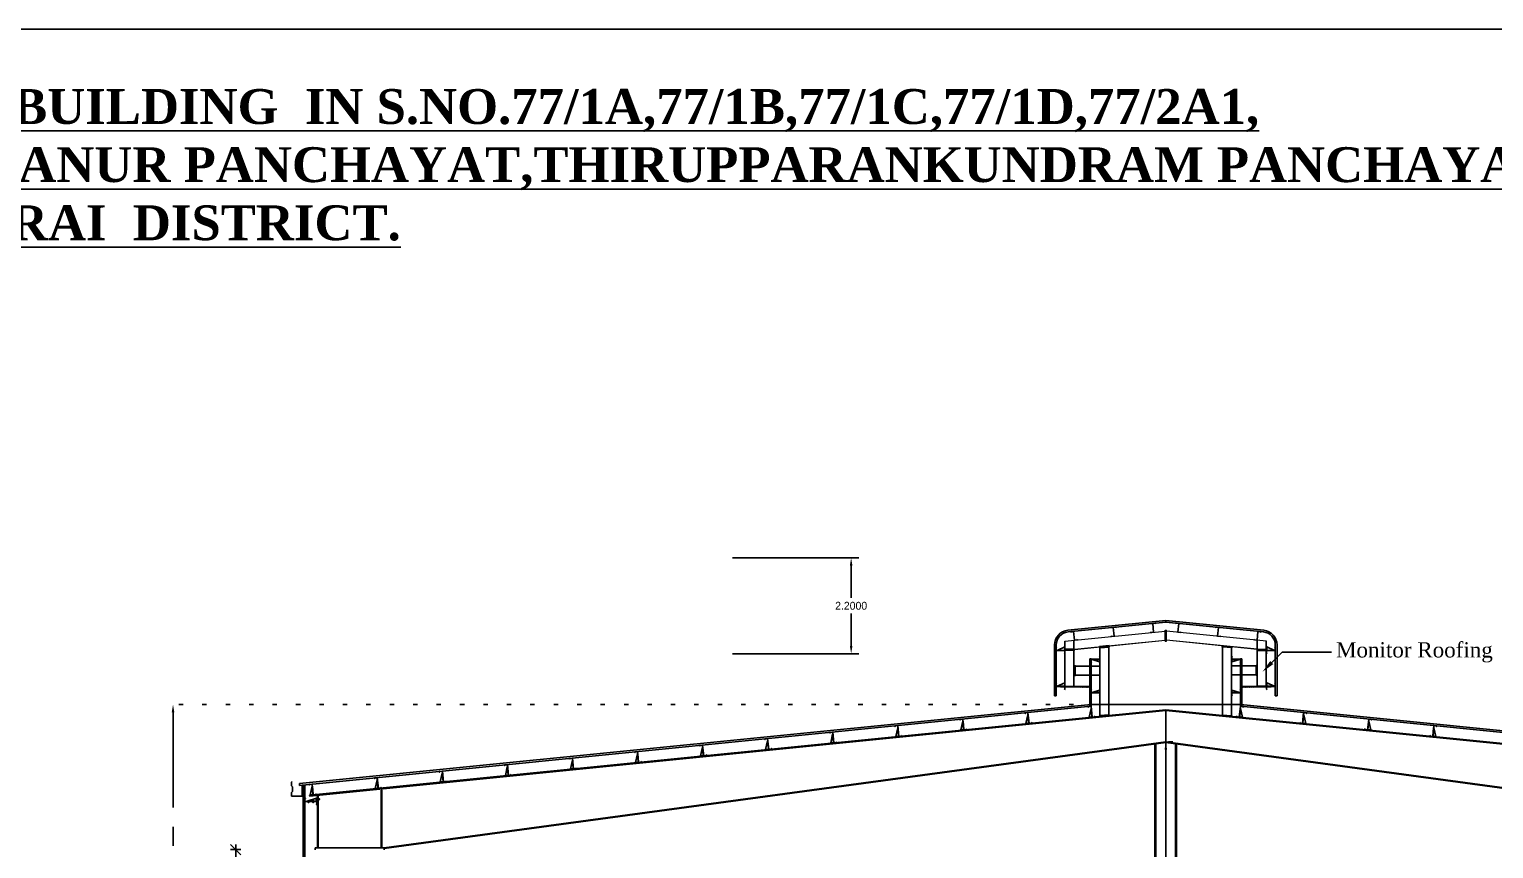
# Model space of a CAD drawing. Header units: metres. Extents: x 1422408 to 2565053, y 3723 to 80428.
# Drawn here: x 2267837.02 to 2267870.62, y 4120.56 to 4139.37 of the extents above; entities that cross this region are included whole.
import ezdxf

# ---------------------------------------------------------------- set-up
doc = ezdxf.new("R2010")
doc.units = ezdxf.units.M
doc.header["$LTSCALE"] = 3.5
doc.header["$MEASUREMENT"] = 0
for name, pattern in [('DOT2', [0.125, 0, -0.125]), ('PHANTOM2', [1.25, 0.625, -0.125, 0.125, -0.125, 0.125, -0.125]), ('XKITLINE00', [0])]:
    doc.linetypes.add(name, pattern=pattern)
doc.layers.get('0').update_dxf_attribs({"linetype": 'CONTINUOUS'})
doc.layers.get('DEFPOINTS').update_dxf_attribs({"linetype": 'CONTINUOUS'})
for name, color, linetype in [('BLK_6_FLR_0_AC_ROOM_1', 117, 'CONTINUOUS'), ('BLK_6_HT_OF_BLDG', 5, 'CONTINUOUS'), ('BLK_6_ROOF_WATER_TANK_HT', 235, 'CONTINUOUS')]:
    doc.layers.add(name, color=color, linetype=linetype)
doc.styles.add('ANAND', font='times.ttf')
doc.styles.add('style1', font='arial.ttf', dxfattribs={"height": 0.28})
doc.styles.add('style1jaya', font='times.ttf')
doc.styles.add('thin2', font='arial.ttf', dxfattribs={"height": 0.3})
doc.dimstyles.get("Standard").update_dxf_attribs({"dimtxt": 0.18, "dimasz": 0.18, "dimexe": 0.18, "dimexo": 0.0625, "dimgap": 0.09, "dimtad": 0, "dimtih": 1, "dimtoh": 1, "dimdec": 4, "dimzin": 0, "dimdsep": 46, "dimtxsty": 'Standard', "dimcen": 0.09, "dimadec": 0, "dimazin": 0, "dimtfac": 1, "dimtdec": 4, "dimtofl": 0, "dimtmove": 0, "dimatfit": 3, "dimfxl": 0, "dimtolj": 1, "dimtzin": 0, "dimarcsym": 0})
doc.dimstyles.new('STANDARD$0', dxfattribs={"dimtxt": 0.25, "dimasz": 0.1, "dimexe": 2, "dimexo": 2, "dimgap": 0, "dimtad": 0, "dimzin": 0, "dimdsep": 46, "dimtxsty": 'ANAND', "dimcen": 0.0625, "dimdle": 2.5, "dimse1": 1, "dimse2": 1, "dimclrd": 2, "dimclre": 9, "dimadec": 0, "dimazin": 0, "dimtfac": 1, "dimtix": 1, "dimtofl": 0, "dimtmove": 2, "dimatfit": 3, "dimldrblk": 'OBLIQUE', "dimfxl": 0, "dimtolj": 1, "dimtzin": 0, "dimarcsym": 0})
pattern_1 = [(45, (2267647.246464, 4197.50784), (-0.00662912607, 0.00662912607), []), (135, (2267647.246464, 4197.50784), (-0.00662912607, -0.00662912607), [])]

# ---------------------------------------------------------------- blocks, each defined once
blk = doc.blocks.new('ER')
for p, q in [((-3, -3), (3, 3)), ((-3, 0), (3, 0)), ((0, -3), (0, 3))]:
    blk.add_line(p, q)
blk = doc.blocks.new('*D685')
at = {"lineweight": -2, "ltscale": 0.05}
blk.add_line((2267841.758, 4120.502), (2267841.758, 4097.902), dxfattribs=at)
at = {"layer": 'DEFPOINTS', "color": 0, "ltscale": 0.05}
for p in [(2267843.582, 4120.542), (2267841.758, 4097.862), (2267843.582, 4097.862)]:
    blk.add_point(p, dxfattribs=at)
at = {"lineweight": -2, "ltscale": 0.05, "xscale": 0.04, "yscale": 0.04, "zscale": 0.04}
for p, rotation in [((2267841.758, 4120.542), 90), ((2267841.758, 4097.862), 270)]:
    blk.add_blockref('ER', p, dxfattribs=dict(at, rotation=rotation))
at = {"color": 0, "ltscale": 0.05, "insert": (2267841.167, 4109.202), "char_height": 0.28, "attachment_point": 5, "rotation": 90, "style": 'style1'}
blk.add_mtext('\\A1;{\\H3.5714x;22.68}', dxfattribs=at)
blk = doc.blocks.new('_DOT')
at = {"color": 0, "linetype": 'ByBlock'}
blk.add_line((-0.5, 0), (-1, 0), dxfattribs=at)
at = {"color": 0, "linetype": 'ByBlock', "const_width": 0.5}
blk.add_lwpolyline([(-0.25, 0, 1), (0.25, 0, 1)], format="xyb", close=True, dxfattribs=at)
blk = doc.blocks.new('*D692')
at = {"layer": 'BLK_6_HT_OF_BLDG', "color": 0, "linetype": 'DOT2', "lineweight": -2}
for p, q in [((2267863.127, 4123.874), (2267840.139, 4123.874)), ((2267863.127, 4097.862), (2267840.139, 4097.862))]:
    blk.add_line(p, q, dxfattribs=at)
at = {"layer": 'BLK_6_HT_OF_BLDG', "color": 0, "linetype": 'PHANTOM2', "lineweight": -2}
for p, q in [((2267840.319, 4123.694), (2267840.319, 4111.28)), ((2267840.319, 4098.042), (2267840.319, 4110.457))]:
    blk.add_line(p, q, dxfattribs=at)
at = {"layer": 'BLK_6_HT_OF_BLDG', "color": 0}
for points in [[(2267840.289, 4123.694), (2267840.349, 4123.694), (2267840.319, 4123.874)], [(2267840.289, 4098.042), (2267840.349, 4098.042), (2267840.319, 4097.862)]]:
    blk.add_solid(points, dxfattribs=at)
at = {"layer": 'DEFPOINTS', "color": 0}
for p in [(2267840.319, 4123.874), (2267863.19, 4123.874), (2267863.189, 4097.862)]:
    blk.add_point(p, dxfattribs=at)
at = {"layer": 'BLK_6_HT_OF_BLDG', "color": 0, "lineweight": 25, "insert": (2267840.319, 4110.868), "char_height": 0.18, "attachment_point": 5}
blk.add_mtext('\\A1;{\\H3.5714x;26.01}', dxfattribs=at)
blk = doc.blocks.new('*D575')
at = {"layer": 'BLK_6_FLR_0_AC_ROOM_1', "color": 0, "linetype": 'DOT2', "lineweight": -2, "ltscale": 400}
for p, q in [((2267863.155, 4123.019), (2267863.273, 4123.019)), ((2267863.182, 4099.062), (2267863.299, 4099.062))]:
    blk.add_line(p, q, dxfattribs=at)
at = {"layer": 'BLK_6_FLR_0_AC_ROOM_1', "color": 0, "linetype": 'PHANTOM2', "lineweight": -2, "ltscale": 400}
for p, q in [((2267863.093, 4122.839), (2267863.106, 4111.22)), ((2267863.119, 4099.242), (2267863.106, 4110.86))]:
    blk.add_line(p, q, dxfattribs=at)
at = {"layer": 'BLK_6_FLR_0_AC_ROOM_1', "color": 0, "ltscale": 400}
for points in [[(2267863.123, 4122.839), (2267863.063, 4122.839), (2267863.093, 4123.019)], [(2267863.149, 4099.242), (2267863.089, 4099.242), (2267863.119, 4099.062)]]:
    blk.add_solid(points, dxfattribs=at)
at = {"layer": 'DEFPOINTS', "color": 0, "ltscale": 400}
for p in [(2267863.093, 4123.019), (2267863.093, 4123.019), (2267863.119, 4099.062)]:
    blk.add_point(p, dxfattribs=at)
at = {"layer": 'BLK_6_FLR_0_AC_ROOM_1', "color": 0, "ltscale": 400, "insert": (2267863.106, 4111.04), "char_height": 0.18, "attachment_point": 5}
blk.add_mtext('\\A1;23.9573', dxfattribs=at)
blk = doc.blocks.new('*D708')
at = {"layer": 'BLK_6_ROOF_WATER_TANK_HT', "color": 0, "lineweight": -2}
for p, q in [((2267853.156, 4127.239), (2267856.055, 4127.239)), ((2267855.875, 4127.059), (2267855.875, 4126.319)), ((2267855.875, 4125.219), (2267855.875, 4125.959)), ((2267853.156, 4125.039), (2267856.055, 4125.039))]:
    blk.add_line(p, q, dxfattribs=at)
at = {"layer": 'BLK_6_ROOF_WATER_TANK_HT', "color": 0}
for points in [[(2267855.845, 4127.059), (2267855.905, 4127.059), (2267855.875, 4127.239)], [(2267855.845, 4125.219), (2267855.905, 4125.219), (2267855.875, 4125.039)]]:
    blk.add_solid(points, dxfattribs=at)
at = {"layer": 'DEFPOINTS', "color": 0}
for p in [(2267853.094, 4127.239), (2267855.875, 4127.239), (2267853.094, 4125.039)]:
    blk.add_point(p, dxfattribs=at)
at = {"layer": 'BLK_6_ROOF_WATER_TANK_HT', "color": 0, "insert": (2267855.875, 4126.139), "char_height": 0.18, "attachment_point": 5}
blk.add_mtext('\\A1;2.2000', dxfattribs=at)

msp = doc.modelspace()

# ---------------------------------------------------------------- hatches: boundary and pattern name
h = msp.add_hatch()
h.set_pattern_fill('ANSI37', color=256, scale=0.075)
h.set_pattern_definition(pattern_1)
h.paths.add_polyline_path([(2267861.34827, 4124.28779), (2267861.34827, 4124.26779), (2267860.68027, 4124.27779), (2267860.68027, 4124.28779)])
h = msp.add_hatch()
h.set_pattern_fill('ANSI37', color=256, scale=0.075)
h.set_pattern_definition(pattern_1)
h.paths.add_polyline_path([(2267864.83627, 4124.28779), (2267864.83627, 4124.26779), (2267865.50427, 4124.27779), (2267865.50427, 4124.28779)])

# ---------------------------------------------------------------- linework, layer by layer
for p, q in [((2267863.09227, 4125.80304), (2267860.84644, 4125.57845)), ((2267863.09227, 4125.76284), (2267860.85042, 4125.53865)), ((2267863.09227, 4125.80304), (2267865.3381, 4125.57845)), ((2267863.09227, 4125.76284), (2267865.33412, 4125.53865)), ((2267860.54027, 4124.07248), (2267860.54027, 4125.24014)), ((2267860.58027, 4124.07248), (2267860.58027, 4125.24014)), ((2267860.77527, 4125.19607), (2267860.60027, 4125.11664)), ((2267860.60027, 4125.11664), (2267860.60027, 4125.11164)), ((2267860.77527, 4125.19607), (2267860.78027, 4125.19553)), ((2267865.40927, 4125.19607), (2267865.40427, 4125.19553)), ((2267865.40927, 4125.19607), (2267865.58427, 4125.11664)), ((2267865.58427, 4125.11664), (2267865.58427, 4125.11164)), ((2267865.60427, 4124.07248), (2267865.60427, 4125.24014)), ((2267865.64427, 4124.07248), (2267865.64427, 4125.24014)), ((2267861.34827, 4123.83008), (2267861.34827, 4124.92322)), ((2267861.38027, 4124.92322), (2267861.34827, 4124.92322)), ((2267861.38027, 4123.83328), (2267861.38027, 4124.92322)), ((2267861.40027, 4124.90813), (2267861.40027, 4124.91313)), ((2267861.57527, 4124.85313), (2267861.40027, 4124.90813)), ((2267861.57527, 4124.85313), (2267861.58027, 4124.85367)), ((2267864.60927, 4124.85313), (2267864.60427, 4124.85367)), ((2267864.60927, 4124.85313), (2267864.78427, 4124.90813)), ((2267864.78427, 4124.90813), (2267864.78427, 4124.91313)), ((2267864.80454, 4123.8337), (2267864.80427, 4124.92322)), ((2267864.80427, 4124.92322), (2267864.83627, 4124.92322)), ((2267864.83627, 4123.83053), (2267864.83627, 4124.92322)), ((2267860.77527, 4124.37223), (2267860.60027, 4124.29279)), ((2267860.77527, 4124.37223), (2267860.78027, 4124.37168)), ((2267865.40927, 4124.37223), (2267865.40427, 4124.37168)), ((2267865.40927, 4124.37223), (2267865.58427, 4124.29279)), ((2267860.60027, 4124.29279), (2267860.60027, 4124.28779)), ((2267861.57527, 4124.20164), (2267861.40027, 4124.14664)), ((2267861.40027, 4124.14664), (2267861.40027, 4124.14164)), ((2267861.57527, 4124.20164), (2267861.58027, 4124.2011)), ((2267864.60927, 4124.20164), (2267864.60427, 4124.2011)), ((2267864.60927, 4124.20164), (2267864.78427, 4124.14664)), ((2267864.78427, 4124.14664), (2267864.78427, 4124.14164)), ((2267865.58427, 4124.29279), (2267865.58427, 4124.28779)), ((2267863.09254, 4123.75323), (2267843.45247, 4121.78922)), ((2267863.09254, 4123.73715), (2267843.45406, 4121.7733)), ((2267861.37818, 4123.78282), (2267861.33394, 4123.5835)), ((2267863.09254, 4123.00281), (2267863.09254, 4123.75323)), ((2267863.09254, 4123.75323), (2267882.73262, 4121.78922)), ((2267863.09254, 4123.00281), (2267863.09254, 4123.75323)), ((2267863.09254, 4123.73715), (2267882.73103, 4121.7733)), ((2267864.80691, 4123.78282), (2267864.85114, 4123.5835)), ((2267856.94252, 4123.33925), (2267856.89829, 4123.13992)), ((2267858.43508, 4123.4885), (2267858.39085, 4123.28918)), ((2267859.92764, 4123.63776), (2267859.8834, 4123.43843)), ((2267866.25745, 4123.63776), (2267866.30168, 4123.43843)), ((2267867.75, 4123.4885), (2267867.79424, 4123.28918)), ((2267869.24256, 4123.33925), (2267869.2868, 4123.13992)), ((2267845.16102, 4120.58167), (2267863.09254, 4123.019)), ((2267845.16102, 4120.56546), (2267863.09254, 4123.00281)), ((2267853.95741, 4123.04074), (2267853.91317, 4122.84141)), ((2267855.44997, 4123.18999), (2267855.40573, 4122.99067)), ((2267862.86652, 4099.08899), (2267862.86652, 4122.97209)), ((2267881.02406, 4120.58167), (2267863.09254, 4123.019)), ((2267881.02406, 4120.56546), (2267863.09254, 4123.00281)), ((2267863.31652, 4099.08899), (2267863.31652, 4122.97236)), ((2267850.97229, 4122.74222), (2267850.92806, 4122.5429)), ((2267852.46485, 4122.89148), (2267852.42062, 4122.69215)), ((2267862.84152, 4099.08899), (2267862.84152, 4122.96869)), ((2267863.34152, 4099.08899), (2267863.34152, 4122.96897)), ((2267847.98718, 4122.44371), (2267847.94295, 4122.24439)), ((2267849.47974, 4122.59297), (2267849.4355, 4122.39364)), ((2267843.03617, 4122.09019), (2267843.05326, 4122.10728)), ((2267843.03617, 4122.00851), (2267843.03617, 4122.09019)), ((2267843.05974, 4121.98494), (2267843.03617, 4122.00851)), ((2267843.05974, 4121.87515), (2267843.05974, 4121.98494)), ((2267843.45104, 4122.04075), (2267843.28194, 4122.02384)), ((2267843.28194, 4122.02384), (2267843.28217, 4121.77107)), ((2267843.5095, 4121.99602), (2267843.46527, 4121.7967)), ((2267845.00207, 4122.1452), (2267844.95783, 4121.94588)), ((2267846.49462, 4122.29446), (2267846.45039, 4122.09513)), ((2267843.03617, 4121.85156), (2267843.05974, 4121.87515)), ((2267843.03617, 4121.77106), (2267843.03617, 4121.85156)), ((2267843.28217, 4121.77107), (2267843.03617, 4121.77106)), ((2267843.39757, 4121.65563), (2267843.6096, 4121.72575)), ((2267843.4124, 4121.63702), (2267843.41244, 4121.6466)), ((2267843.41252, 4121.66515), (2267843.41248, 4121.65558)), ((2267843.44111, 4121.63554), (2267843.4165, 4121.63564)), ((2267843.44123, 4121.6664), (2267843.41662, 4121.6665)), ((2267843.42194, 4121.62872), (2267843.42057, 4121.62778)), ((2267843.43558, 4121.62215), (2267843.42057, 4121.62778)), ((2267843.42057, 4121.62778), (2267843.42193, 4121.62581)), ((2267843.42195, 4121.63164), (2267843.42058, 4121.63069)), ((2267843.4356, 4121.62507), (2267843.42058, 4121.63069)), ((2267843.42058, 4121.63069), (2267843.42194, 4121.62872)), ((2267843.42196, 4121.63455), (2267843.42059, 4121.63361)), ((2267843.43561, 4121.62798), (2267843.42059, 4121.63361)), ((2267843.42059, 4121.63361), (2267843.42195, 4121.63164)), ((2267843.42072, 4121.66511), (2267843.4206, 4121.63699)), ((2267843.42123, 4121.63562), (2267843.42196, 4121.63455)), ((2267843.43695, 4121.6231), (2267843.42194, 4121.62872)), ((2267843.43697, 4121.62601), (2267843.42195, 4121.63164)), ((2267843.43698, 4121.62893), (2267843.42196, 4121.63455)), ((2267843.43562, 4121.6309), (2267843.42303, 4121.63561)), ((2267843.43699, 4121.63184), (2267843.42697, 4121.6356)), ((2267843.42897, 4121.67548), (2267843.42871, 4121.61391)), ((2267843.43563, 4121.63381), (2267843.43091, 4121.63558)), ((2267843.437, 4121.63476), (2267843.43485, 4121.63556)), ((2267843.43698, 4121.62893), (2267843.43561, 4121.62798)), ((2267843.43561, 4121.62798), (2267843.43697, 4121.62601)), ((2267843.43699, 4121.63184), (2267843.43562, 4121.6309)), ((2267843.43562, 4121.6309), (2267843.43698, 4121.62893)), ((2267843.437, 4121.63476), (2267843.43563, 4121.63381)), ((2267843.43563, 4121.63381), (2267843.43699, 4121.63184)), ((2267843.43713, 4121.66504), (2267843.437, 4121.63476)), ((2267843.44521, 4121.63689), (2267843.44525, 4121.64646)), ((2267843.44533, 4121.66501), (2267843.44529, 4121.65544)), ((2267843.45247, 4121.78922), (2267843.45406, 4121.7733)), ((2267843.53378, 4121.67505), (2267843.53352, 4121.61348)), ((2267843.5907, 4121.69848), (2267843.68762, 4121.69836)), ((2267843.63247, 4120.58167), (2267843.63247, 4121.79114)), ((2267843.63247, 4121.79114), (2267843.64847, 4121.79114)), ((2267843.64847, 4120.58167), (2267843.64847, 4121.79274)), ((2267845.09502, 4120.58167), (2267845.09502, 4121.90511)), ((2267845.09502, 4121.90511), (2267845.11102, 4121.90511)), ((2267845.11102, 4120.58167), (2267845.11102, 4121.90511)), ((2267843.42193, 4121.62581), (2267843.42055, 4121.62486)), ((2267843.42055, 4121.62486), (2267843.42191, 4121.62289)), ((2267843.42647, 4121.62264), (2267843.42055, 4121.62486)), ((2267843.42191, 4121.62289), (2267843.42874, 4121.62076)), ((2267843.43558, 4121.62215), (2267843.42191, 4121.62289)), ((2267843.43103, 4121.6224), (2267843.42193, 4121.62581)), ((2267843.43558, 4121.62215), (2267843.42874, 4121.62076)), ((2267843.43695, 4121.6231), (2267843.43558, 4121.62215)), ((2267843.43697, 4121.62601), (2267843.4356, 4121.62507)), ((2267843.4356, 4121.62507), (2267843.43695, 4121.6231)), ((2267843.58247, 4120.58167), (2267845.16102, 4120.58167)), ((2267843.58247, 4120.54167), (2267843.58247, 4120.58167)), ((2267845.16102, 4120.54167), (2267845.16102, 4120.58167))]:
    msp.add_line(p, q)
at = {"linetype": 'XKITLINE00', "lineweight": 0}
for p, q in [((2267860.78027, 4125.33064), (2267863.07627, 4125.56024)), ((2267860.78027, 4125.32461), (2267863.07627, 4125.55421)), ((2267860.78027, 4125.14546), (2267860.78027, 4125.33064)), ((2267860.78627, 4125.14546), (2267860.78627, 4125.32521)), ((2267860.98627, 4125.14546), (2267860.98627, 4125.34521)), ((2267860.99227, 4125.14546), (2267860.99227, 4125.34581)), ((2267860.99877, 4125.14546), (2267863.07627, 4125.35321)), ((2267860.99877, 4125.13943), (2267863.07627, 4125.34718)), ((2267863.07627, 4125.32821), (2267863.07627, 4125.57921)), ((2267863.07627, 4125.57921), (2267863.10827, 4125.57921)), ((2267863.07627, 4125.32821), (2267863.10827, 4125.32821)), ((2267863.09227, 4125.32821), (2267863.09227, 4125.57921)), ((2267863.10827, 4125.32821), (2267863.10827, 4125.57921)), ((2267865.40427, 4125.33064), (2267863.10827, 4125.56024)), ((2267865.40427, 4125.32461), (2267863.10827, 4125.55421)), ((2267865.18577, 4125.14546), (2267863.10827, 4125.35321)), ((2267865.18577, 4125.13943), (2267863.10827, 4125.34718)), ((2267865.19227, 4125.14546), (2267865.19227, 4125.34581)), ((2267865.19827, 4125.14546), (2267865.19827, 4125.34521)), ((2267865.39827, 4125.14546), (2267865.39827, 4125.32521)), ((2267865.40427, 4125.14546), (2267865.40427, 4125.33064)), ((2267860.77377, 4125.12946), (2267860.77377, 4125.14546)), ((2267860.99877, 4125.14546), (2267860.77377, 4125.14546)), ((2267860.77377, 4125.11346), (2267860.77377, 4125.12946)), ((2267860.99877, 4125.12946), (2267860.77377, 4125.12946)), ((2267860.99877, 4125.11346), (2267860.77377, 4125.11346)), ((2267860.78027, 4124.29779), (2267860.78027, 4125.11346)), ((2267860.78627, 4124.29779), (2267860.78627, 4125.11346)), ((2267860.98627, 4124.29779), (2267860.98627, 4125.11346)), ((2267860.99227, 4124.29779), (2267860.99227, 4125.11346)), ((2267860.99877, 4125.11346), (2267860.99877, 4125.14546)), ((2267861.58027, 4123.61814), (2267861.58027, 4125.17145)), ((2267861.58627, 4123.61874), (2267861.58627, 4125.17205)), ((2267861.78627, 4123.63874), (2267861.78627, 4125.19205)), ((2267861.79227, 4123.63934), (2267861.79227, 4125.19265)), ((2267864.39227, 4123.63934), (2267864.39227, 4125.19265)), ((2267864.39827, 4123.63874), (2267864.39827, 4125.19205)), ((2267864.59827, 4123.61874), (2267864.59827, 4125.17205)), ((2267864.60427, 4123.61814), (2267864.60427, 4125.17145)), ((2267865.18577, 4125.11346), (2267865.18577, 4125.14546)), ((2267865.18577, 4125.14546), (2267865.41077, 4125.14546)), ((2267865.18577, 4125.12946), (2267865.41077, 4125.12946)), ((2267865.18577, 4125.11346), (2267865.41077, 4125.11346)), ((2267865.19227, 4124.29779), (2267865.19227, 4125.11346)), ((2267865.19827, 4124.29779), (2267865.19827, 4125.11346)), ((2267865.39827, 4124.29779), (2267865.39827, 4125.11346)), ((2267865.40427, 4124.29779), (2267865.40427, 4125.11346)), ((2267865.41077, 4125.12946), (2267865.41077, 4125.14546)), ((2267865.41077, 4125.11346), (2267865.41077, 4125.12946)), ((2267860.98627, 4124.76514), (2267861.00227, 4124.76514)), ((2267860.98627, 4124.54014), (2267860.98627, 4124.76514)), ((2267861.00227, 4124.76514), (2267861.01827, 4124.76514)), ((2267861.00227, 4124.54014), (2267861.00227, 4124.76514)), ((2267861.01827, 4124.54014), (2267861.01827, 4124.76514)), ((2267861.01827, 4124.75864), (2267861.58027, 4124.75864)), ((2267861.01827, 4124.75264), (2267861.58027, 4124.75264)), ((2267865.16627, 4124.75864), (2267864.60427, 4124.75864)), ((2267865.16627, 4124.75264), (2267864.60427, 4124.75264)), ((2267865.18227, 4124.76514), (2267865.16627, 4124.76514)), ((2267865.16627, 4124.54014), (2267865.16627, 4124.76514)), ((2267865.19827, 4124.76514), (2267865.18227, 4124.76514)), ((2267865.18227, 4124.54014), (2267865.18227, 4124.76514)), ((2267865.19827, 4124.54014), (2267865.19827, 4124.76514)), ((2267860.98627, 4124.54014), (2267861.01827, 4124.54014)), ((2267861.01827, 4124.55264), (2267861.58027, 4124.55264)), ((2267861.01827, 4124.54664), (2267861.58027, 4124.54664)), ((2267865.16627, 4124.55264), (2267864.60427, 4124.55264)), ((2267865.16627, 4124.54664), (2267864.60427, 4124.54664)), ((2267865.19827, 4124.54014), (2267865.16627, 4124.54014)), ((2267860.78027, 4124.29779), (2267860.99227, 4124.29779)), ((2267865.40427, 4124.29779), (2267865.19227, 4124.29779))]:
    msp.add_line(p, q, dxfattribs=at)
at = {"linetype": 'ByBlock', "lineweight": -2}
msp.add_line((2267865.75921, 4125.07231), (2267866.89754, 4125.07231), dxfattribs=at)
at = {"ltscale": 0.5}
for p, q in [((2267861.38054, 4123.8739), (2267843.21681, 4122.05753)), ((2267861.38054, 4123.8337), (2267843.22079, 4122.01773)), ((2267864.80454, 4123.8739), (2267882.96827, 4122.05753)), ((2267864.80454, 4123.8337), (2267882.96429, 4122.01773)), ((2267843.22079, 4122.01773), (2267843.21681, 4122.05753)), ((2267843.30247, 4109.43797), (2267843.30247, 4122.02589)), ((2267843.34247, 4122.02989), (2267843.34247, 4109.43797))]:
    msp.add_line(p, q, dxfattribs=at)
at = {"linetype": 'Continuous'}
for p, q in [((2267843.51721, 4121.63655), (2267843.51725, 4121.64612)), ((2267843.51733, 4121.66471), (2267843.51729, 4121.65514)), ((2267843.54592, 4121.63506), (2267843.52131, 4121.63517)), ((2267843.54604, 4121.66596), (2267843.52143, 4121.66606)), ((2267843.52675, 4121.62825), (2267843.52538, 4121.6273)), ((2267843.54039, 4121.62167), (2267843.52538, 4121.6273)), ((2267843.52538, 4121.6273), (2267843.52673, 4121.62533)), ((2267843.52676, 4121.63116), (2267843.52539, 4121.63022)), ((2267843.5404, 4121.62459), (2267843.52539, 4121.63022)), ((2267843.52539, 4121.63022), (2267843.52675, 4121.62825)), ((2267843.52677, 4121.63408), (2267843.5254, 4121.63313)), ((2267843.54042, 4121.62751), (2267843.5254, 4121.63313)), ((2267843.5254, 4121.63313), (2267843.52676, 4121.63116)), ((2267843.52553, 4121.66468), (2267843.52541, 4121.63652)), ((2267843.52603, 4121.63515), (2267843.52677, 4121.63408)), ((2267843.54176, 4121.62262), (2267843.52675, 4121.62825)), ((2267843.54177, 4121.62554), (2267843.52676, 4121.63116)), ((2267843.54179, 4121.62845), (2267843.52677, 4121.63408)), ((2267843.54043, 4121.63042), (2267843.52784, 4121.63514)), ((2267843.5418, 4121.63137), (2267843.53178, 4121.63512)), ((2267843.54044, 4121.63334), (2267843.53572, 4121.63511)), ((2267843.54181, 4121.63428), (2267843.53966, 4121.63509)), ((2267843.54179, 4121.62845), (2267843.54042, 4121.62751)), ((2267843.54042, 4121.62751), (2267843.54177, 4121.62554)), ((2267843.5418, 4121.63137), (2267843.54043, 4121.63042)), ((2267843.54043, 4121.63042), (2267843.54179, 4121.62845)), ((2267843.54181, 4121.63428), (2267843.54044, 4121.63334)), ((2267843.54044, 4121.63334), (2267843.5418, 4121.63137)), ((2267843.54181, 4121.63508), (2267843.54181, 4121.63428)), ((2267843.54194, 4121.66461), (2267843.54182, 4121.63645)), ((2267843.55002, 4121.63641), (2267843.55006, 4121.64598)), ((2267843.55014, 4121.66458), (2267843.5501, 4121.65501)), ((2267843.59878, 4121.71096), (2267843.59868, 4121.68635)), ((2267843.60003, 4121.68224), (2267843.6096, 4121.6822)), ((2267843.60006, 4121.69045), (2267843.66635, 4121.69045)), ((2267843.60013, 4121.70686), (2267843.66642, 4121.70686)), ((2267843.60017, 4121.71506), (2267843.60974, 4121.71502)), ((2267843.66645, 4121.71506), (2267843.65489, 4121.71511)), ((2267843.66632, 4121.68225), (2267843.65489, 4121.68229)), ((2267843.6678, 4121.71095), (2267843.6677, 4121.68634)), ((2267843.66772, 4121.69107), (2267843.66879, 4121.69181)), ((2267843.67244, 4121.70547), (2267843.66773, 4121.69288)), ((2267843.6715, 4121.70684), (2267843.66774, 4121.69682)), ((2267843.66953, 4121.70548), (2267843.66776, 4121.70076)), ((2267843.66858, 4121.70685), (2267843.66778, 4121.7047)), ((2267843.66779, 4121.70685), (2267843.66858, 4121.70685)), ((2267843.66858, 4121.70685), (2267843.66953, 4121.70548)), ((2267843.67441, 4121.70682), (2267843.66879, 4121.69181)), ((2267843.66879, 4121.69181), (2267843.66973, 4121.69044)), ((2267843.66953, 4121.70548), (2267843.6715, 4121.70684)), ((2267843.67536, 4121.70545), (2267843.66973, 4121.69044)), ((2267843.66973, 4121.69044), (2267843.6717, 4121.6918)), ((2267843.6715, 4121.70684), (2267843.67244, 4121.70547)), ((2267843.67733, 4121.70681), (2267843.6717, 4121.6918)), ((2267843.6717, 4121.6918), (2267843.67265, 4121.69043)), ((2267843.67244, 4121.70547), (2267843.67441, 4121.70682)), ((2267843.67828, 4121.70544), (2267843.67265, 4121.69043)), ((2267843.67265, 4121.69043), (2267843.67462, 4121.69178)), ((2267843.67441, 4121.70682), (2267843.67536, 4121.70545)), ((2267843.68025, 4121.7068), (2267843.67462, 4121.69178)), ((2267843.67462, 4121.69178), (2267843.67556, 4121.69041)), ((2267843.67536, 4121.70545), (2267843.67733, 4121.70681)), ((2267843.68119, 4121.70543), (2267843.67556, 4121.69041)), ((2267843.67556, 4121.69041), (2267843.67753, 4121.69177)), ((2267843.67733, 4121.70681), (2267843.67828, 4121.70544)), ((2267843.68094, 4121.70087), (2267843.67753, 4121.69177)), ((2267843.67753, 4121.69177), (2267843.67848, 4121.6904)), ((2267843.67828, 4121.70544), (2267843.68025, 4121.7068)), ((2267843.6807, 4121.69632), (2267843.67848, 4121.6904)), ((2267843.67848, 4121.6904), (2267843.68045, 4121.69176)), ((2267843.68025, 4121.7068), (2267843.68119, 4121.70543)), ((2267843.68119, 4121.70543), (2267843.68045, 4121.69176)), ((2267843.68045, 4121.69176), (2267843.68258, 4121.69859)), ((2267843.68119, 4121.70543), (2267843.68258, 4121.69859)), ((2267843.52673, 4121.62533), (2267843.52536, 4121.62439)), ((2267843.52536, 4121.62439), (2267843.52672, 4121.62242)), ((2267843.53128, 4121.62217), (2267843.52536, 4121.62439)), ((2267843.54039, 4121.62167), (2267843.52672, 4121.62242)), ((2267843.52672, 4121.62242), (2267843.53355, 4121.62029)), ((2267843.53583, 4121.62192), (2267843.52673, 4121.62533)), ((2267843.54039, 4121.62167), (2267843.53355, 4121.62029)), ((2267843.54176, 4121.62262), (2267843.54039, 4121.62167)), ((2267843.54177, 4121.62554), (2267843.5404, 4121.62459)), ((2267843.5404, 4121.62459), (2267843.54176, 4121.62262))]:
    msp.add_line(p, q, dxfattribs=at)
at = {"color": 1, "ltscale": 0.05}
msp.add_lwpolyline([(2267776.00774, 4139.37097), (2267889.72091, 4139.37097), (2267890.18577, 4050.73093), (2267776.4726, 4050.73093)], close=True, dxfattribs=at)
for points in [[(2267862.86894, 4125.72629), (2267862.85346, 4125.73896), (2267862.79376, 4125.73299), (2267862.81366, 4125.53398), (2267862.75396, 4125.52801), (2267862.73848, 4125.54067)], [(2267863.09227, 4125.76284), (2267863.09227, 4125.80304)], [(2267863.3156, 4125.72629), (2267863.33108, 4125.73896), (2267863.39078, 4125.73299), (2267863.37088, 4125.53398), (2267863.43058, 4125.52801), (2267863.44606, 4125.54067)], [(2267860.90592, 4125.52999), (2267860.91858, 4125.54547), (2267860.97828, 4125.55144), (2267860.99818, 4125.35243), (2267861.05789, 4125.3584), (2267861.07055, 4125.37388)], [(2267861.9612, 4125.63552), (2267861.94572, 4125.64818), (2267861.88602, 4125.64221), (2267861.90592, 4125.44321), (2267861.84622, 4125.43724), (2267861.83074, 4125.4499)], [(2267864.22333, 4125.63552), (2267864.23881, 4125.64818), (2267864.29852, 4125.64221), (2267864.27862, 4125.44321), (2267864.33832, 4125.43724), (2267864.3538, 4125.4499)], [(2267865.27862, 4125.52999), (2267865.26596, 4125.54547), (2267865.20625, 4125.55144), (2267865.18635, 4125.35243), (2267865.12665, 4125.3584), (2267865.11399, 4125.37388)], [(2267860.59441, 4125.18578), (2267860.58027, 4125.17164), (2267860.58027, 4125.11164), (2267860.78027, 4125.11164), (2267860.78027, 4125.05164), (2267860.76613, 4125.0375)], [(2267860.60027, 4125.11164), (2267860.78027, 4125.11164), (2267860.78027, 4125.19607)], [(2267860.60027, 4125.11664), (2267860.77527, 4125.11664), (2267860.77527, 4125.19607)], [(2267861.39441, 4124.83899), (2267861.38027, 4124.85313), (2267861.38027, 4124.91313), (2267861.58027, 4124.91313), (2267861.58027, 4124.97313), (2267861.56613, 4124.98728)], [(2267864.79013, 4124.83899), (2267864.80427, 4124.85313), (2267864.80427, 4124.91313), (2267864.60427, 4124.91313), (2267864.60427, 4124.97313), (2267864.61841, 4124.98728)], [(2267865.58427, 4125.11164), (2267865.40427, 4125.11164), (2267865.40427, 4125.19607)], [(2267865.59013, 4125.18578), (2267865.60427, 4125.17164), (2267865.60427, 4125.11164), (2267865.40427, 4125.11164), (2267865.40427, 4125.05164), (2267865.41841, 4125.0375)], [(2267865.58427, 4125.11664), (2267865.40927, 4125.11664), (2267865.40927, 4125.19607)], [(2267861.40027, 4124.91313), (2267861.58027, 4124.91313), (2267861.58027, 4124.85313)], [(2267861.40027, 4124.90813), (2267861.57527, 4124.90813), (2267861.57527, 4124.85313)], [(2267864.78427, 4124.91313), (2267864.60427, 4124.91313), (2267864.60427, 4124.85313)], [(2267864.78427, 4124.90813), (2267864.60927, 4124.90813), (2267864.60927, 4124.85313)], [(2267860.59441, 4124.36193), (2267860.58027, 4124.34779), (2267860.58027, 4124.28779), (2267860.78027, 4124.28779), (2267860.78027, 4124.22779), (2267860.76613, 4124.21365)], [(2267860.60027, 4124.28779), (2267860.78027, 4124.28779), (2267860.78027, 4124.37223)], [(2267860.60027, 4124.29279), (2267860.77527, 4124.29279), (2267860.77527, 4124.37223)], [(2267865.58427, 4124.28779), (2267865.40427, 4124.28779), (2267865.40427, 4124.37223)], [(2267865.59013, 4124.36193), (2267865.60427, 4124.34779), (2267865.60427, 4124.28779), (2267865.40427, 4124.28779), (2267865.40427, 4124.22779), (2267865.41841, 4124.21365)], [(2267865.58427, 4124.29279), (2267865.40927, 4124.29279), (2267865.40927, 4124.37223)], [(2267860.58027, 4124.07248), (2267860.54027, 4124.07248)], [(2267861.39441, 4124.21578), (2267861.38027, 4124.20164), (2267861.38027, 4124.14164), (2267861.58027, 4124.14164), (2267861.58027, 4124.08164), (2267861.56613, 4124.0675)], [(2267861.40027, 4124.14164), (2267861.58027, 4124.14164), (2267861.58027, 4124.20164)], [(2267861.40027, 4124.14664), (2267861.57527, 4124.14664), (2267861.57527, 4124.20164)], [(2267864.79013, 4124.21578), (2267864.80427, 4124.20164), (2267864.80427, 4124.14164), (2267864.60427, 4124.14164), (2267864.60427, 4124.08164), (2267864.61841, 4124.0675)], [(2267864.78427, 4124.14164), (2267864.60427, 4124.14164), (2267864.60427, 4124.20164)], [(2267864.78427, 4124.14664), (2267864.60927, 4124.14664), (2267864.60927, 4124.20164)], [(2267865.64427, 4124.07248), (2267865.60427, 4124.07248)]]:
    msp.add_lwpolyline(points)
at = {"linetype": 'XKITLINE00', "lineweight": 0}
for points in [[(2267861.79552, 4125.22514), (2267861.57164, 4125.20275), (2267861.57323, 4125.18683), (2267861.79711, 4125.20922)], [(2267861.79711, 4125.20922), (2267861.57323, 4125.18683), (2267861.57482, 4125.17091), (2267861.79871, 4125.1933)], [(2267864.38742, 4125.20922), (2267864.61131, 4125.18683), (2267864.60971, 4125.17091), (2267864.38583, 4125.1933)], [(2267864.38742, 4125.20922), (2267864.61131, 4125.18683), (2267864.60971, 4125.17091), (2267864.38583, 4125.1933)], [(2267864.38901, 4125.22514), (2267864.6129, 4125.20275), (2267864.61131, 4125.18683), (2267864.38742, 4125.20922)], [(2267864.38901, 4125.22514), (2267864.6129, 4125.20275), (2267864.61131, 4125.18683), (2267864.38742, 4125.20922)], [(2267861.79871, 4123.63998), (2267861.57482, 4123.61759), (2267861.57641, 4123.60167), (2267861.8003, 4123.62406)], [(2267864.38583, 4123.63998), (2267864.60971, 4123.61759), (2267864.60812, 4123.60167), (2267864.38424, 4123.62406)]]:
    msp.add_lwpolyline(points, close=True, dxfattribs=at)
at = {"linetype": 'ByBlock', "lineweight": -2}
msp.add_lwpolyline([(2267865.52325, 4124.83636), (2267865.75921, 4125.07231)], dxfattribs=at)
for points in [[(2267861.34827, 4124.28779), (2267861.34827, 4124.26779), (2267860.68027, 4124.27779), (2267860.68027, 4124.28779)], [(2267864.83627, 4124.28779), (2267864.83627, 4124.26779), (2267865.50427, 4124.27779), (2267865.50427, 4124.28779)]]:
    msp.add_lwpolyline(points, close=True)
at = {"linetype": 'Continuous'}
for points in [[(2267860.01571, 4123.46171), (2267860.01739, 4123.4458), (2267859.9537, 4123.43934), (2267859.92861, 4123.68685), (2267859.86808, 4123.68087), (2267859.86959, 4123.66652), (2267859.86797, 4123.66635), (2267859.86631, 4123.68218), (2267859.93, 4123.68863), (2267859.95509, 4123.44113), (2267860.01561, 4123.44719), (2267860.01409, 4123.46154)], [(2267861.46625, 4123.60678), (2267861.46793, 4123.59087), (2267861.40424, 4123.58441), (2267861.37915, 4123.83192), (2267861.31861, 4123.82594), (2267861.32013, 4123.81159), (2267861.31851, 4123.81141), (2267861.31685, 4123.82724), (2267861.38054, 4123.8337), (2267861.40563, 4123.5862), (2267861.46615, 4123.59226), (2267861.46463, 4123.60661)], [(2267864.71883, 4123.60678), (2267864.71715, 4123.59087), (2267864.78085, 4123.58441), (2267864.80593, 4123.83192), (2267864.86647, 4123.82594), (2267864.86496, 4123.81159), (2267864.86658, 4123.81141), (2267864.86824, 4123.82724), (2267864.80454, 4123.8337), (2267864.77946, 4123.5862), (2267864.71894, 4123.59226), (2267864.72045, 4123.60661)], [(2267866.16937, 4123.46171), (2267866.16769, 4123.4458), (2267866.23139, 4123.43934), (2267866.25647, 4123.68685), (2267866.31701, 4123.68087), (2267866.3155, 4123.66652), (2267866.31712, 4123.66635), (2267866.31878, 4123.68218), (2267866.25508, 4123.68863), (2267866.23, 4123.44113), (2267866.16948, 4123.44719), (2267866.17099, 4123.46154)], [(2267857.0306, 4123.1632), (2267857.03228, 4123.14729), (2267856.96858, 4123.14083), (2267856.9435, 4123.38834), (2267856.88296, 4123.38236), (2267856.88448, 4123.36801), (2267856.88285, 4123.36784), (2267856.88119, 4123.38367), (2267856.94489, 4123.39012), (2267856.96997, 4123.14262), (2267857.03049, 4123.14868), (2267857.02898, 4123.16303)], [(2267858.52316, 4123.31245), (2267858.52484, 4123.29654), (2267858.46114, 4123.29009), (2267858.43606, 4123.53759), (2267858.37552, 4123.53161), (2267858.37703, 4123.51726), (2267858.37541, 4123.51709), (2267858.37375, 4123.53292), (2267858.43745, 4123.53938), (2267858.46253, 4123.29188), (2267858.52305, 4123.29793), (2267858.52154, 4123.31228)], [(2267867.66193, 4123.31245), (2267867.66025, 4123.29654), (2267867.72395, 4123.29009), (2267867.74903, 4123.53759), (2267867.80957, 4123.53161), (2267867.80805, 4123.51726), (2267867.80967, 4123.51709), (2267867.81134, 4123.53292), (2267867.74764, 4123.53938), (2267867.72256, 4123.29188), (2267867.66204, 4123.29793), (2267867.66355, 4123.31228)], [(2267869.15448, 4123.1632), (2267869.15281, 4123.14729), (2267869.2165, 4123.14083), (2267869.24159, 4123.38834), (2267869.30212, 4123.38236), (2267869.30061, 4123.36801), (2267869.30223, 4123.36784), (2267869.30389, 4123.38367), (2267869.2402, 4123.39012), (2267869.21511, 4123.14262), (2267869.15459, 4123.14868), (2267869.15611, 4123.16303)], [(2267854.04549, 4122.86469), (2267854.04716, 4122.84878), (2267853.98347, 4122.84232), (2267853.95838, 4123.08983), (2267853.89785, 4123.08385), (2267853.89936, 4123.0695), (2267853.89774, 4123.06932), (2267853.89608, 4123.08515), (2267853.95977, 4123.09161), (2267853.98486, 4122.84411), (2267854.04538, 4122.85017), (2267854.04386, 4122.86452)], [(2267855.53804, 4123.01394), (2267855.53972, 4122.99803), (2267855.47603, 4122.99158), (2267855.45094, 4123.23908), (2267855.3904, 4123.2331), (2267855.39192, 4123.21875), (2267855.3903, 4123.21858), (2267855.38864, 4123.23441), (2267855.45233, 4123.24087), (2267855.47742, 4122.99336), (2267855.53794, 4122.99942), (2267855.53642, 4123.01377)], [(2267849.56781, 4122.41692), (2267849.56949, 4122.40101), (2267849.5058, 4122.39455), (2267849.48071, 4122.64206), (2267849.42018, 4122.63608), (2267849.42169, 4122.62173), (2267849.42007, 4122.62156), (2267849.41841, 4122.63739), (2267849.4821, 4122.64384), (2267849.50719, 4122.39634), (2267849.56771, 4122.4024), (2267849.56619, 4122.41675)], [(2267851.06037, 4122.56618), (2267851.06205, 4122.55026), (2267850.99835, 4122.54381), (2267850.97327, 4122.79131), (2267850.91273, 4122.78534), (2267850.91425, 4122.77098), (2267850.91263, 4122.77081), (2267850.91096, 4122.78664), (2267850.97466, 4122.7931), (2267850.99974, 4122.5456), (2267851.06026, 4122.55165), (2267851.05875, 4122.56601)], [(2267852.55293, 4122.71543), (2267852.55461, 4122.69952), (2267852.49091, 4122.69307), (2267852.46583, 4122.94057), (2267852.40529, 4122.93459), (2267852.4068, 4122.92024), (2267852.40518, 4122.92007), (2267852.40352, 4122.9359), (2267852.46722, 4122.94236), (2267852.4923, 4122.69485), (2267852.55282, 4122.70091), (2267852.55131, 4122.71526)], [(2267846.5827, 4122.11841), (2267846.58438, 4122.1025), (2267846.52068, 4122.09604), (2267846.4956, 4122.34355), (2267846.43506, 4122.33757), (2267846.43658, 4122.32322), (2267846.43495, 4122.32305), (2267846.43329, 4122.33888), (2267846.49699, 4122.34533), (2267846.52207, 4122.09783), (2267846.58259, 4122.10389), (2267846.58108, 4122.11824)], [(2267848.07526, 4122.26766), (2267848.07694, 4122.25175), (2267848.01324, 4122.2453), (2267847.98816, 4122.4928), (2267847.92762, 4122.48682), (2267847.92913, 4122.47247), (2267847.92751, 4122.4723), (2267847.92585, 4122.48813), (2267847.98955, 4122.49459), (2267848.01463, 4122.24709), (2267848.07515, 4122.25314), (2267848.07364, 4122.26749)], [(2267843.59758, 4121.81997), (2267843.59926, 4121.80406), (2267843.53556, 4121.79761), (2267843.51048, 4122.04511), (2267843.44994, 4122.03913), (2267843.45145, 4122.02478), (2267843.44983, 4122.02461), (2267843.44817, 4122.04044), (2267843.51187, 4122.0469), (2267843.53695, 4121.79939), (2267843.59747, 4121.80545), (2267843.59596, 4121.8198)], [(2267845.09014, 4121.96915), (2267845.09182, 4121.95324), (2267845.02813, 4121.94679), (2267845.00304, 4122.19429), (2267844.9425, 4122.18831), (2267844.94402, 4122.17396), (2267844.9424, 4122.17379), (2267844.94074, 4122.18962), (2267845.00443, 4122.19608), (2267845.02952, 4121.94857), (2267845.09004, 4121.95463), (2267845.08852, 4121.96898)], [(2267843.59886, 4121.57913), (2267843.61636, 4121.57913), (2267843.61636, 4121.64915), (2267843.34426, 4121.64916), (2267843.34426, 4121.71563), (2267843.35987, 4121.71563), (2267843.35987, 4121.71748), (2267843.34247, 4121.71748), (2267843.34247, 4121.64745), (2267843.61457, 4121.64744), (2267843.61465, 4121.58092), (2267843.59886, 4121.58092)]]:
    msp.add_lwpolyline(points, close=True, dxfattribs=at)
for points in [[(2267861.39202, 4123.58318, 0.41421356), (2267861.4029, 4123.59712), (2267861.38439, 4123.78348), (2267861.37818, 4123.78282), (2267861.39669, 4123.59635, -0.41421356), (2267861.39126, 4123.58938), (2267861.33394, 4123.5835), (2267861.33459, 4123.57735)], [(2267864.79306, 4123.58318, -0.41421356), (2267864.78219, 4123.59712), (2267864.80069, 4123.78348), (2267864.80691, 4123.78282), (2267864.78839, 4123.59635, 0.41421356), (2267864.79383, 4123.58938), (2267864.85114, 4123.5835), (2267864.8505, 4123.57735)], [(2267856.95637, 4123.1396, 0.41421356), (2267856.96724, 4123.15354), (2267856.94874, 4123.3399), (2267856.94252, 4123.33925), (2267856.96104, 4123.15277, -0.41421356), (2267856.9556, 4123.1458), (2267856.89829, 4123.13992), (2267856.89893, 4123.13377)], [(2267858.44893, 4123.28885, 0.41421356), (2267858.4598, 4123.30279), (2267858.4413, 4123.48916), (2267858.43508, 4123.4885), (2267858.4536, 4123.30203, -0.41421356), (2267858.44816, 4123.29506), (2267858.39085, 4123.28918), (2267858.39149, 4123.28303)], [(2267859.94148, 4123.43811, 0.41421356), (2267859.95236, 4123.45205), (2267859.93385, 4123.63841), (2267859.92764, 4123.63776), (2267859.94615, 4123.45128, -0.41421356), (2267859.94072, 4123.44431), (2267859.8834, 4123.43843), (2267859.88405, 4123.43228)], [(2267866.2436, 4123.43811, -0.41421356), (2267866.23273, 4123.45205), (2267866.25123, 4123.63841), (2267866.25745, 4123.63776), (2267866.23893, 4123.45128, 0.41421356), (2267866.24437, 4123.44431), (2267866.30168, 4123.43843), (2267866.30104, 4123.43228)], [(2267867.73616, 4123.28885, -0.41421356), (2267867.72529, 4123.30279), (2267867.74379, 4123.48916), (2267867.75, 4123.4885), (2267867.73149, 4123.30203, 0.41421356), (2267867.73692, 4123.29506), (2267867.79424, 4123.28918), (2267867.7936, 4123.28303)], [(2267869.22872, 4123.1396, -0.41421356), (2267869.21784, 4123.15354), (2267869.23635, 4123.3399), (2267869.24256, 4123.33925), (2267869.22405, 4123.15277, 0.41421356), (2267869.22948, 4123.1458), (2267869.2868, 4123.13992), (2267869.28615, 4123.13377)], [(2267853.97126, 4122.84109, 0.41421356), (2267853.98213, 4122.85503), (2267853.96362, 4123.04139), (2267853.95741, 4123.04074), (2267853.97593, 4122.85426, -0.41421356), (2267853.97049, 4122.84729), (2267853.91317, 4122.84141), (2267853.91382, 4122.83526)], [(2267855.46381, 4122.99034, 0.41421356), (2267855.47469, 4123.00428), (2267855.45618, 4123.19065), (2267855.44997, 4123.18999), (2267855.46848, 4123.00352, -0.41421356), (2267855.46305, 4122.99655), (2267855.40573, 4122.99067), (2267855.40638, 4122.98452)], [(2267850.98614, 4122.54258, 0.41421356), (2267850.99701, 4122.55651), (2267850.97851, 4122.74288), (2267850.97229, 4122.74222), (2267850.99081, 4122.55575, -0.41421356), (2267850.98537, 4122.54878), (2267850.92806, 4122.5429), (2267850.9287, 4122.53675)], [(2267852.4787, 4122.69183, 0.41421356), (2267852.48957, 4122.70577), (2267852.47107, 4122.89214), (2267852.46485, 4122.89148), (2267852.48337, 4122.705, -0.41421356), (2267852.47793, 4122.69803), (2267852.42062, 4122.69215), (2267852.42126, 4122.68601)], [(2267848.00103, 4122.24406, 0.41421356), (2267848.0119, 4122.258), (2267847.9934, 4122.44437), (2267847.98718, 4122.44371), (2267848.0057, 4122.25724, -0.41421356), (2267848.00026, 4122.25027), (2267847.94295, 4122.24439), (2267847.94359, 4122.23824)], [(2267849.49358, 4122.39332, 0.41421356), (2267849.50446, 4122.40726), (2267849.48595, 4122.59362), (2267849.47974, 4122.59297), (2267849.49825, 4122.40649, -0.41421356), (2267849.49282, 4122.39952), (2267849.4355, 4122.39364), (2267849.43615, 4122.38749)], [(2267843.52335, 4121.79637, 0.41421356), (2267843.53422, 4121.81031), (2267843.51572, 4121.99668), (2267843.5095, 4121.99602), (2267843.52802, 4121.80955, -0.41421356), (2267843.52258, 4121.80258), (2267843.46527, 4121.7967), (2267843.46591, 4121.79055)], [(2267845.01591, 4121.94555, 0.41421356), (2267845.02679, 4121.95949), (2267845.00828, 4122.14586), (2267845.00207, 4122.1452), (2267845.02058, 4121.95873, -0.41421356), (2267845.01515, 4121.95176), (2267844.95783, 4121.94588), (2267844.95848, 4121.93973)], [(2267846.50847, 4122.09481, 0.41421356), (2267846.51934, 4122.10875), (2267846.50084, 4122.29511), (2267846.49462, 4122.29446), (2267846.51314, 4122.10798, -0.41421356), (2267846.5077, 4122.10101), (2267846.45039, 4122.09513), (2267846.45103, 4122.08898)], [(2267843.61636, 4121.66258, -0.41421356), (2267843.60239, 4121.64921), (2267843.39754, 4121.6488), (2267843.39757, 4121.65563), (2267843.60254, 4121.65605, 0.41421356), (2267843.60952, 4121.66273), (2267843.6096, 4121.72575), (2267843.61636, 4121.72573)]]:
    msp.add_lwpolyline(points, format="xyb", close=True)
at = {"color": 1, "ltscale": 0.05}
msp.add_lwpolyline([(2267861.38054, 4123.8739), (2267864.83627, 4123.8739)], dxfattribs=at)
for centre, radius, start, end in [((2267860.88027, 4125.24014), 0.34, 95.7106, 180), ((2267860.88027, 4125.24014), 0.3, 95.7106, 180), ((2267865.30427, 4125.24014), 0.3, 0, 84.2894), ((2267865.30427, 4125.24014), 0.34, 0, 84.2894), ((2267843.41653, 4121.64248), 0.00684, 232.893807, 306.633603), ((2267843.4166, 4121.65966), 0.00684, 52.893807, 126.633603), ((2267843.42891, 4121.66088), 0.02529, 250.839061, 288.688349), ((2267843.42883, 4121.64115), 0.02529, 70.839061, 108.688349), ((2267843.44114, 4121.64238), 0.00684, 232.893807, 306.633603), ((2267843.44121, 4121.65956), 0.00684, 52.893807, 126.633603)]:
    msp.add_arc(centre, radius, start, end)
at = {"linetype": 'Continuous'}
for centre, radius, start, end in [((2267843.52133, 4121.642), 0.00684, 232.893807, 306.633603), ((2267843.5214, 4121.65923), 0.00684, 52.893807, 126.633603), ((2267843.53371, 4121.66041), 0.02529, 250.839061, 288.688349), ((2267843.53363, 4121.64072), 0.02529, 70.839061, 108.688349), ((2267843.54594, 4121.6419), 0.00684, 232.893807, 306.633603), ((2267843.54601, 4121.65913), 0.00684, 52.893807, 126.633603), ((2267843.60552, 4121.68632), 0.00684, 142.893807, 216.633603), ((2267843.62403, 4121.69855), 0.02529, 160.83906, 198.688349), ((2267843.60562, 4121.71093), 0.00684, 142.893807, 216.633603), ((2267843.66086, 4121.68637), 0.00684, 322.893807, 36.633603), ((2267843.64246, 4121.69875), 0.02529, 340.83906, 18.688349), ((2267843.66097, 4121.71098), 0.00684, 322.893807, 36.633603)]:
    msp.add_arc(centre, radius, start, end, dxfattribs=at)
msp.add_solid([(2267865.55861, 4124.801), (2267865.31112, 4124.62422), (2267865.4879, 4124.87171)])
at = {"layer": 'BLK_6_FLR_0_AC_ROOM_1', "color": 3, "ltscale": 400}
msp.add_lwpolyline([(2267863.11941, 4099.06167), (2267863.09254, 4123.019)], dxfattribs=at)

# ---------------------------------------------------------------- texts
at = {"insert": (2267719.28349, 4137.99866), "char_height": 0.80023424, "attachment_point": 1, "style": 'thin2'}
msp.add_mtext_dynamic_manual_height_columns('\\A1;{\\fTimes New Roman|b1|i0|c0|p18;\\W9.98225;\\L                          \\W1;PLAN SHOWING THE PROPOSED CONSTRUCTION OF INDUSRIAL BUILDING  IN S.NO.77/1A,77/1B,77/1C,77/1D,77/2A1,\\P\\W9.64769;                       \\W1;77/2A2,80/2A,80/3A,81/1A,81/1B,82/4A,84/1B,89/6,89/7,AT KUSAVAPATTI VILLAGE,VIRATHANUR PANCHAYAT,THIRUPPARANKUNDRAM PANCHAYAT UNION,\\P\\W9.84015;                                 \\W1;MADURAI SOUTH TALUK,MADURAI  DISTRICT.}', width=219.7553608, gutter_width=2.5, heights=[473.14022], dxfattribs=at)
at = {"insert": (2267866.99754, 4125.30308), "char_height": 0.35, "attachment_point": 1, "style": 'style1jaya'}
msp.add_mtext('{\\fTimes New Roman CE|b0|i0|c238|p18;Monitor} Roofing', dxfattribs=at)

# ---------------------------------------------------------------- dimensions: what is measured, and where the dimension line sits
at = {"ltscale": 0.05}
dim = msp.add_linear_dim(base=(2267841.75792, 4097.86167), p1=(2267843.58247, 4120.54167), p2=(2267843.58247, 4097.86167), angle=90, text='{\\H3.5714x;22.68}', dimstyle='STANDARD$0', override={"dimtxt": 2.5, "dimasz": 0.04, "dimgap": 0.08, "dimtad": 2, "dimtxsty": 'style1', "dimblk": 'ER', "dimclrd": 256, "dimldrblk": 'DOT', "dimfxl": 0.18, "dimfxlon": 1, "dimarcsym": 1}, dxfattribs=at)
dim.commit()
dim.dimension.update_dxf_attribs({"geometry": '*D685', "text_midpoint": (2267841.16735, 4109.20167)})
at = {"layer": 'BLK_6_FLR_0_AC_ROOM_1', "color": 3, "ltscale": 400}
dim = msp.add_aligned_dim(p1=(2267863.11941, 4099.06167), p2=(2267863.09254, 4123.019), distance=0, dimstyle='STANDARD$0', override={"dimtxt": 0.18, "dimasz": 0.18, "dimexe": 0.18, "dimexo": 0.0625, "dimgap": 0.09, "dimtih": 1, "dimtoh": 1, "dimdec": 4, "dimtxsty": 'Standard', "dimcen": 0.09, "dimdle": 0, "dimse1": 0, "dimse2": 0, "dimclrd": 0, "dimclre": 0, "dimtdec": 4, "dimtix": 0, "dimtmove": 0, "dimfxl": 0, "dimarcsym": 2}, dxfattribs=at)
dim.commit()
dim.dimension.update_dxf_attribs({"geometry": '*D575', "text_midpoint": (2267863.10598, 4111.04034)})
at = {"layer": 'BLK_6_HT_OF_BLDG', "color": 1, "lineweight": 25}
dim = msp.add_aligned_dim(p1=(2267863.18934, 4097.86167), p2=(2267863.1897, 4123.8739), distance=22.87054, text='{\\H3.5714x;26.01}', dimstyle='STANDARD$0', override={"dimtxt": 0.18, "dimasz": 0.18, "dimexe": 0.18, "dimexo": 0.0625, "dimgap": 0.09, "dimtih": 1, "dimtoh": 1, "dimdec": 4, "dimtxsty": 'Standard', "dimcen": 0.09, "dimdle": 0, "dimse1": 0, "dimse2": 0, "dimclrd": 0, "dimclre": 0, "dimtdec": 4, "dimtix": 0, "dimtmove": 0, "dimfxl": 0, "dimarcsym": 2}, dxfattribs=at)
dim.commit()
dim.dimension.update_dxf_attribs({"geometry": '*D692', "text_midpoint": (2267840.31898, 4110.86811)})
at = {"layer": 'BLK_6_ROOF_WATER_TANK_HT', "color": 235}
dim = msp.add_linear_dim(base=(2267855.87491, 4127.23945), p1=(2267853.09371, 4125.03945), p2=(2267853.09371, 4127.23945), angle=90, dimstyle='Standard', override={"dimscale": 1}, dxfattribs=at)
dim.commit()
dim.dimension.update_dxf_attribs({"geometry": '*D708', "text_midpoint": (2267855.87491, 4126.13945)})

doc.saveas('drawing.dxf')
